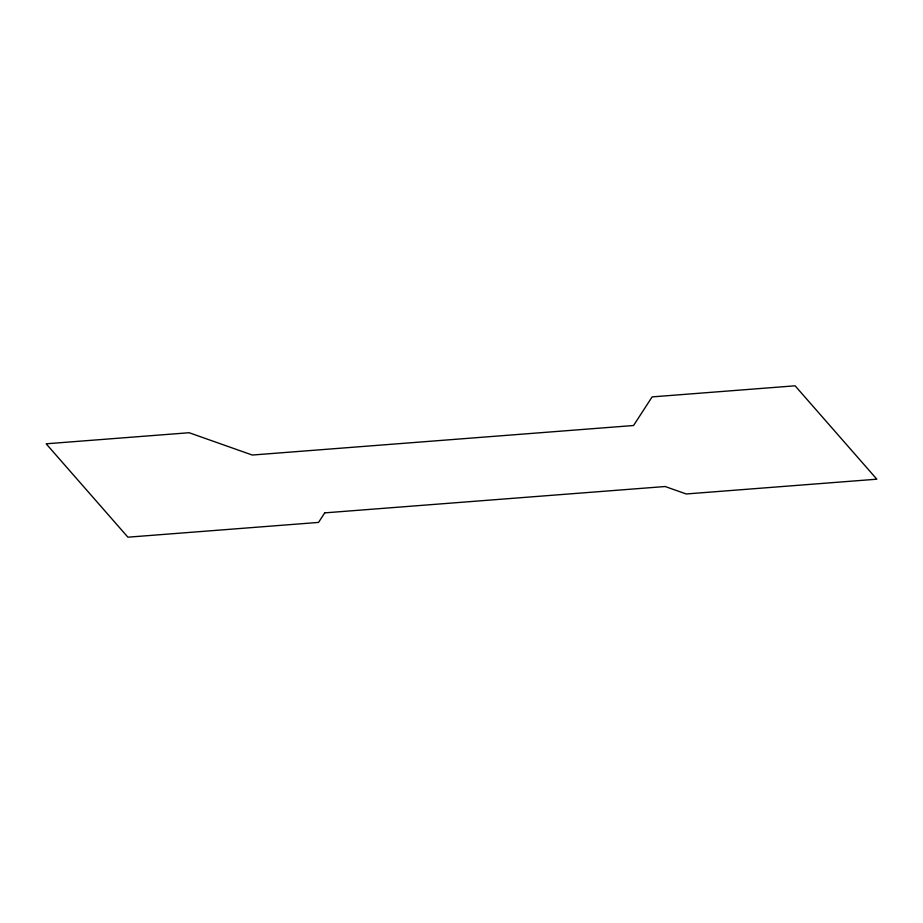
<?xml version="1.0" encoding="UTF-8"?>
<svg xmlns="http://www.w3.org/2000/svg" width="923" height="923" viewBox="0 0 923 923"><rect width="100%" height="100%" fill="white"/><g stroke="black" fill="none" stroke-linecap="round" stroke-linejoin="round"><path stroke-width="1.38" d="M324.723 512.876L318.539 522.418L127.905 537.186L46.15 443.801L189.134 432.725L252.279 455.039L633.559 425.515L652.123 396.89L795.095 385.814L876.85 479.199L686.204 493.967L665.16 486.525L324.723 512.876"/></g></svg>
